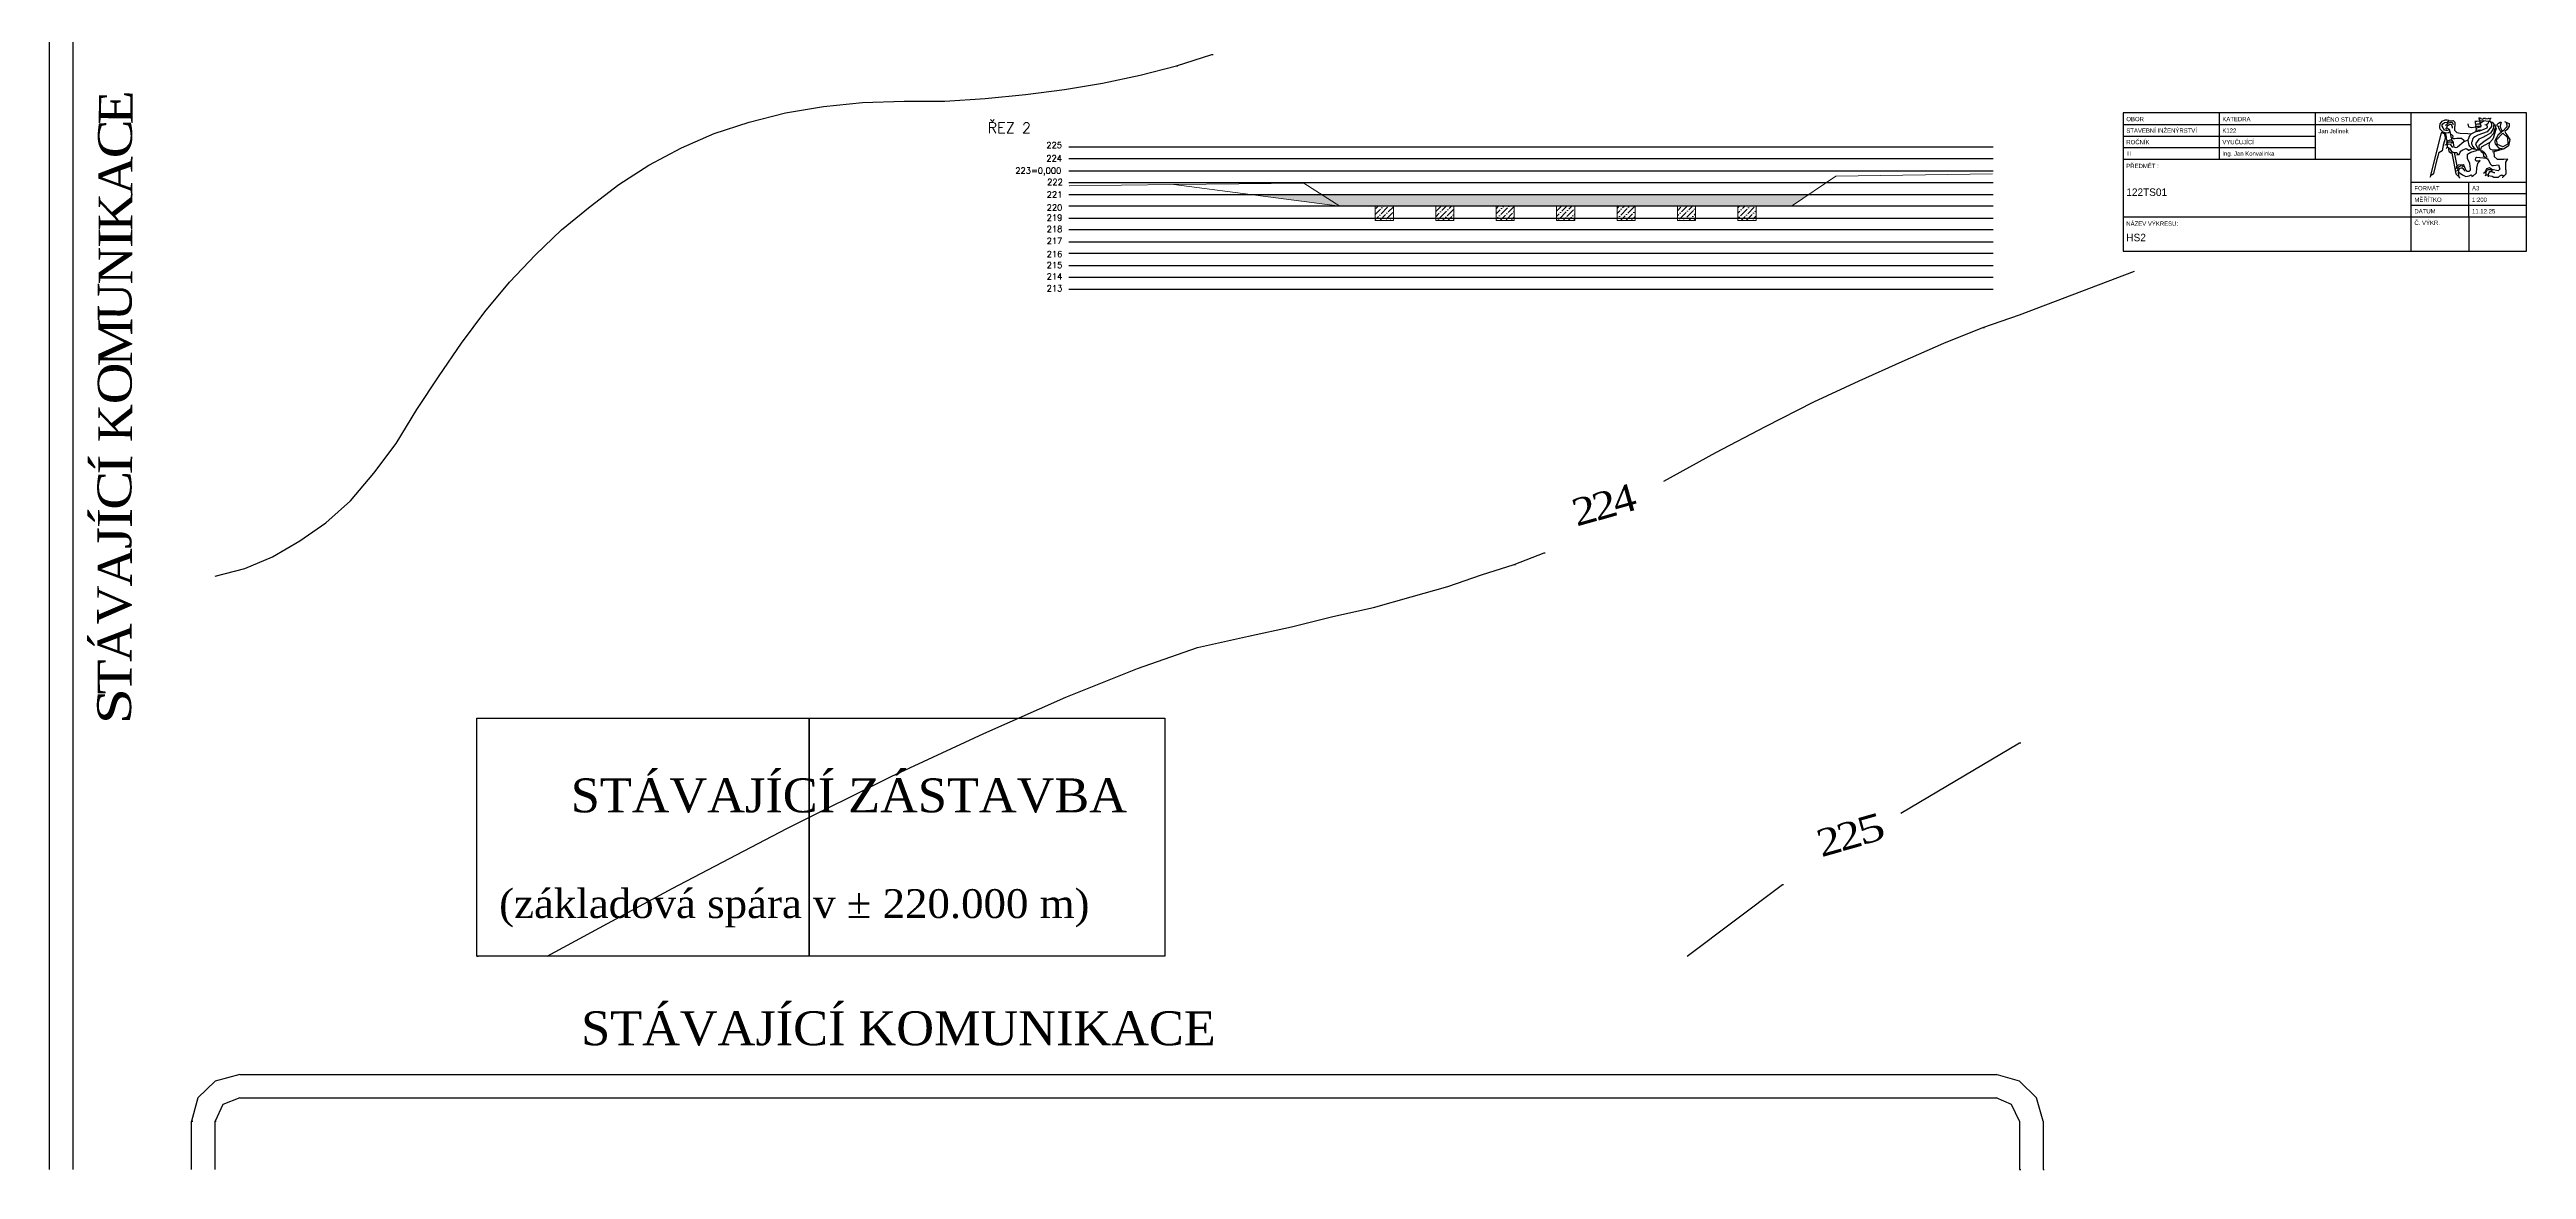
# Model space of a CAD drawing. Header units: millimetres. Extents: x -3518363 to 3223740, y -1530229 to 774657.
# Drawn here: x 190059 to 399050, y -659509 to -565019 of the extents above; entities that cross this region are included whole.
import ezdxf

# ---------------------------------------------------------------- set-up
doc = ezdxf.new("R2010")
doc.units = ezdxf.units.MM
doc.header["$LTSCALE"] = 15
doc.header["$MEASUREMENT"] = 0
doc.linetypes.add('ACAD_ISO10W100', pattern=[18, 12, -3, 0, -3])
doc.layers.get('0').update_dxf_attribs({"linetype": 'CONTINUOUS'})
for name, color, linetype, lineweight in [('HS', 90, 'ACAD_ISO10W100', 15), ('texty', 255, 'CONTINUOUS', 15), ('ŘEZ', 11, 'ACAD_ISO10W100', 15)]:
    doc.layers.add(name, color=color, linetype=linetype, lineweight=lineweight)
doc.layers.add('RAMECEK', color=7, linetype='CONTINUOUS')
doc.layers.add('ŘEZ bílá', color=251, linetype='ACAD_ISO10W100')
doc.styles.add('ROMAN', font='roman')
doc.styles.add('romans', font='romans.shx')
doc.styles.add('TIMESNEWROMAN', font='times.ttf')
pattern_1 = [(315, (17781.2, 81156.6), (607.66989, -165.72815), [781.25, -156.25, 0, -156.25])]

msp = doc.modelspace()

# ---------------------------------------------------------------- hatches: boundary and pattern name
at = {"layer": 'HS', "linetype": 'ByBlock', "extrusion": (1.93959e-16, -3.39308e-16, -1)}
h = msp.add_hatch(dxfattribs=at)
h.set_pattern_fill('ANSI36', color=256, scale=2500)
h.set_pattern_definition(pattern_1)
h.paths.add_polyline_path([(-298931.185, -578240.183), (-297365.943, -577240.183), (-338516.279, -577240.183), (-337031.185, -578240.183)])
h.paths.add_polyline_path([(-291290.061, -577240.183), (-297365.943, -577240.183), (-298931.185, -578240.183)])
h = msp.add_hatch(dxfattribs=at)
h.set_pattern_fill('ANSI36', color=256, scale=2500)
h.set_pattern_definition(pattern_1)
h.paths.add_polyline_path([(-301916.185, -579240.183), (-301916.185, -578240.183), (-303446.185, -578240.183), (-303446.185, -579240.183)])
h.paths.add_polyline_path([(-301916.185, -579440.183), (-301916.185, -579240.183), (-303446.185, -579240.183), (-303446.185, -579440.183)])
h.paths.add_polyline_path([(-307016.185, -579440.183), (-307016.185, -579240.183), (-308546.185, -579240.183), (-308546.185, -579440.183)])
h.paths.add_polyline_path([(-307016.185, -579240.183), (-307016.185, -578240.183), (-308546.185, -578240.183), (-308546.185, -579240.183)])
h.paths.add_polyline_path([(-312116.185, -579440.183), (-312116.185, -579240.183), (-313646.185, -579240.183), (-313646.185, -579440.183)])
h.paths.add_polyline_path([(-312116.185, -579240.183), (-312116.185, -578240.183), (-313646.185, -578240.183), (-313646.185, -579240.183)])
h.paths.add_polyline_path([(-317216.185, -579440.183), (-317216.185, -579240.183), (-318746.185, -579240.183), (-318746.185, -579440.183)])
h.paths.add_polyline_path([(-317216.185, -579240.183), (-317216.185, -578240.183), (-318746.185, -578240.183), (-318746.185, -579240.183)])
h.paths.add_polyline_path([(-322316.185, -579440.183), (-322316.185, -579240.183), (-323846.185, -579240.183), (-323846.185, -579440.183)])
h.paths.add_polyline_path([(-322316.185, -579240.183), (-322316.185, -578240.183), (-323846.185, -578240.183), (-323846.185, -579240.183)])
h.paths.add_polyline_path([(-327416.185, -579440.183), (-327416.185, -579240.183), (-328946.185, -579240.183), (-328946.185, -579440.183)])
h.paths.add_polyline_path([(-327416.185, -579240.183), (-327416.185, -578240.183), (-328946.185, -578240.183), (-328946.185, -579240.183)])
h.paths.add_polyline_path([(-332516.185, -579440.183), (-332516.185, -579240.183), (-334046.185, -579240.183), (-334046.185, -579440.183)])
h.paths.add_polyline_path([(-332516.185, -579240.183), (-332516.185, -578240.183), (-334046.185, -578240.183), (-334046.185, -579240.183)])

# ---------------------------------------------------------------- linework, layer by layer
for p, q in [((206107.585, -651510.471), (354402.304, -651510.471)), ((206107.585, -653465.101), (354402.304, -653465.101))]:
    msp.add_line(p, q)
at = {"elevation": 0}
for points in [[(190059.04, -659509.026), (190059.04, -557405.302), (190161.918, -557405.302)], [(192039.387, -659509.026), (192039.387, -557405.302), (192142.265, -557405.302)], [(285141.525, -566406.889), (288124.904, -565429.587), (288227.788, -565429.587)], [(204024.361, -609460.196), (206544.807, -608791.508), (208859.498, -607814.193), (211174.19, -606476.817), (213360.292, -604959.403), (215443.517, -603081.927), (217423.864, -600767.235), (219301.34, -598246.802), (221050.221, -595391.998), (222927.69, -592537.22), (224805.166, -589785.301), (226785.513, -587161.983), (228868.738, -584641.537), (231054.841, -582326.845), (233266.661, -580243.627), (235684.23, -578263.267), (238101.799, -576411.522), (240622.245, -574765.506), (243374.158, -573325.258), (246126.071, -572116.47), (249083.733, -571139.156), (252169.99, -570367.583), (255359.125, -569827.497), (258651.138, -569493.153), (262174.617, -569364.564), (265595.218, -569364.564), (268990.108, -569158.808), (272410.703, -568824.464), (275702.709, -568387.236), (278891.844, -567847.15), (282080.979, -567178.448), (285141.525, -566406.889), (285270.113, -566406.889)], [(353193.529, -588473.642), (356279.78, -587393.456), (365991.185, -583717.992)], [(326265.92, -601435.937), (330663.843, -599018.361), (334855.997, -596832.259), (338919.576, -594749.028), (342751.681, -592974.436), (346378.031, -591328.433), (349901.51, -589785.301), (353193.529, -588473.642), (353322.118, -588473.642)], [(313637.97, -608457.164), (316158.416, -607479.849), (316261.288, -607479.849)], [(232057.873, -641505.852), (242602.592, -635796.27), (252272.868, -630755.377), (261068.706, -626357.467), (268887.224, -622731.117), (275805.58, -619670.571), (281849.519, -617252.996), (286916.129, -615478.404), (291211.155, -614501.089), (294837.518, -613729.53), (298335.279, -612855.086), (301755.887, -612083.514), (304945.022, -611209.083), (308031.273, -610334.64), (310886.063, -609331.607), (313637.97, -608457.164), (313740.841, -608457.164)], [(226116.825, -641505.852), (226116.825, -621419.459), (284164.197, -621419.459), (284164.197, -641505.852), (254150.344, -641505.852), (254150.344, -621419.459), (254150.344, -641505.852), (226116.825, -641505.852), (226219.703, -641505.852)], [(346275.16, -629443.718), (356279.78, -623502.677), (356382.664, -623502.677)], [(328246.268, -641505.852), (336270.54, -635461.926), (336373.411, -635461.926)], [(206107.585, -651510.471), (204024.361, -652050.564), (202584.106, -653465.101), (202044.014, -655445.454), (202146.885, -655445.454)], [(358260.127, -655445.454), (357720.041, -653465.101), (356279.78, -652050.564), (354299.433, -651510.471), (354402.304, -651510.471)], [(206107.585, -653465.101), (204667.331, -654030.918), (204024.361, -655445.454), (204127.238, -655445.454)], [(356279.78, -655445.454), (355611.092, -654030.918), (354299.433, -653465.101), (354402.304, -653465.101)], [(202044.014, -659509.026), (202044.014, -655445.454), (202146.885, -655445.454)], [(204024.361, -659509.026), (204024.361, -655445.454), (204127.238, -655445.454)], [(356279.78, -655445.454), (356279.78, -659509.026), (356382.664, -659509.026)], [(358260.127, -655445.454), (358260.127, -659509.026), (358363.011, -659509.026)]]:
    msp.add_lwpolyline(points, dxfattribs=at)
at = {"layer": 'HS', "linetype": 'ByBlock', "extrusion": (1.93959e-16, -3.39308e-16, -1)}
msp.add_line((291290.061, -577240.183), (338516.279, -577240.183), dxfattribs=at)
at = {"layer": 'RAMECEK', "color": 0, "linetype": 'Continuous'}
for p, q in [((373121.741, -570370), (373121.741, -574259.141)), ((381224.407, -570411.076), (381224.407, -574300.216)), ((389326.922, -582037.573), (389326.922, -570370)), ((365019.226, -571342.248), (389326.922, -571342.248)), ((365019.226, -572314.495), (381224.407, -572314.495)), ((392219.464, -571405.638), (392288.392, -571385.967)), ((392731.387, -572477.871), (392810.15, -572477.871)), ((394769.229, -571366.275), (394759.382, -571523.664)), ((395113.789, -571041.657), (395113.789, -571258.06)), ((395546.948, -571336.768), (395665.087, -571366.275)), ((365019.226, -573286.743), (381224.407, -573286.743)), ((365019.226, -574259.141), (389326.922, -574259.141)), ((392170.253, -573058.256), (392278.545, -573018.914)), ((392268.699, -572831.994), (392347.451, -572812.323)), ((392800.303, -573687.843), (392741.233, -573746.856)), ((393784.771, -572772.981), (394080.098, -572664.79)), ((395143.318, -574366.584), (395103.942, -574386.278)), ((396177.009, -573628.806), (396285.291, -573658.336)), ((389326.922, -576203.787), (399050, -576203.787)), ((393272.849, -575478.203), (393253.156, -575488.039)), ((394188.461, -579120.831), (394188.461, -576203.787)), ((395537.101, -575379.825), (395438.666, -575478.203)), ((389326.922, -577176.185), (399050, -577176.185)), ((389326.922, -578148.432), (399050, -578148.432)), ((365019.226, -579120.831), (389326.922, -579120.831)), ((389326.922, -579120.831), (399050, -579120.831)), ((394188.461, -579120.831), (394188.461, -582037.573))]:
    msp.add_line(p, q, dxfattribs=at)
msp.add_lwpolyline([(399050, -570370), (365019.226, -570370), (365019.226, -582037.573), (399050, -582037.573)], close=True, dxfattribs=at)
for points in [[(391894.609, -571995.861), (391894.609, -572015.532), (392101.336, -572113.909), (392180.088, -572379.492), (392180.088, -572536.884), (392111.183, -572802.488), (392101.336, -572822.159), (392091.501, -572831.994), (392081.654, -572930.394), (392071.796, -572950.065), (392061.96, -572959.901), (391924.139, -573579.629), (391648.484, -573746.856), (391628.79, -573766.527), (391618.955, -573786.222), (391569.732, -574032.131), (391559.885, -574051.802), (391550.049, -574061.638), (391540.202, -574150.181), (391530.356, -574169.852), (391520.509, -574179.688), (391205.478, -575488.039), (391195.631, -575507.71), (391175.949, -575527.381), (391028.28, -575625.757), (390979.057, -575655.264), (390900.294, -575802.821)], [(390988.904, -575635.593), (390998.74, -575497.874), (391894.609, -572054.875), (391914.292, -572045.039)], [(391993.044, -571966.355), (391963.515, -571946.684), (391776.47, -571730.257), (391746.941, -571602.372), (391737.094, -571543.335), (391766.623, -571297.426), (391942.589, -571067.478), (392199.782, -570962.95), (392209.629, -570953.114), (392357.298, -570953.114), (392485.284, -570982.621), (392524.66, -571021.986), (392495.119, -571071.164), (392386.827, -571149.869), (392406.52, -571169.541), (392416.356, -571189.212), (392416.356, -571208.883), (392426.203, -571218.718), (392495.119, -571208.883), (392652.635, -571140.034), (392780.61, -571159.705), (392859.373, -571346.604)], [(392524.66, -571789.271), (392347.451, -571848.305), (392239.158, -571848.305), (392121.03, -571818.777), (391924.139, -571484.322), (391933.985, -571405.638), (391943.832, -571376.11), (391993.044, -571287.567), (392140.724, -571169.541), (392376.98, -571149.869)], [(391933.985, -572045.039), (391993.044, -571966.355), (392160.406, -572015.532), (392199.782, -572045.039), (392199.782, -572054.875), (392209.629, -572123.744), (392268.699, -572399.186), (392288.392, -572517.213), (392386.827, -572861.522), (392357.298, -572910.7), (392317.921, -572940.23), (392288.392, -573018.914), (392367.144, -573068.092), (392357.298, -573264.847), (392436.049, -573264.847), (392475.437, -573304.189), (392475.437, -573422.239), (392504.966, -573618.971), (392544.342, -573658.336), (392682.175, -573737.021), (392701.857, -573737.021), (392721.551, -573746.856), (392751.08, -573776.386), (392859.373, -574327.242), (393016.888, -575065.043), (393075.958, -575055.207), (393174.392, -574976.5), (393184.239, -574848.617), (393223.627, -574838.781), (393312.225, -574760.097), (393706.008, -574730.567), (393755.231, -574789.603), (393873.371, -575084.714), (393912.735, -575143.727), (393952.123, -575192.928), (393971.816, -575222.435), (394060.415, -575271.613), (394119.485, -575271.613), (394208.084, -575271.613), (394267.153, -575242.106), (394286.836, -575222.435), (394326.223, -575143.727), (394336.07, -575074.878), (394278.232, -574622.355), (394080.098, -574199.38), (394080.098, -573855.07), (394355.752, -573687.843), (394828.287, -573540.287), (394847.981, -573530.451), (394877.521, -573491.109)], [(392426.203, -571228.554), (392308.075, -571346.604), (392347.451, -571435.145), (392367.144, -571454.816), (392308.075, -571631.879), (392219.464, -571740.093)], [(392219.464, -572035.204), (392485.284, -572005.697), (392564.036, -571976.19)], [(392317.921, -571631.879), (392514.813, -571740.093), (392632.952, -572153.251), (392652.635, -572172.922), (392711.705, -572182.758), (392839.691, -572300.808), (392819.997, -572477.871), (392869.22, -572536.884), (393007.053, -572536.884), (393174.392, -572507.377), (393568.187, -572507.377), (393755.231, -572674.626), (393774.925, -572743.475), (393774.925, -572792.652), (393765.078, -572812.323), (393243.32, -573255.011), (393125.169, -573314.025), (392947.972, -573245.176), (392928.278, -573117.293), (392898.749, -572831.994), (392751.08, -572654.955), (392721.551, -572635.26)], [(392357.298, -572763.146), (392613.247, -572645.096), (392701.857, -572625.425)], [(392367.144, -571454.816), (392396.674, -571435.145), (392416.356, -571435.145), (392445.908, -571395.802), (392573.871, -571317.097), (392692.01, -571317.097), (392770.763, -571553.171), (392770.763, -571651.55)], [(392534.495, -571031.822), (392839.691, -571002.292), (392869.22, -571012.127), (392928.278, -571061.329), (392957.819, -571081), (392997.194, -571159.705), (392997.194, -571258.06), (392967.654, -571740.093), (392977.501, -571808.942), (393175.636, -572020.438), (393469.741, -572084.381), (394089.944, -572104.052), (394336.07, -572133.58), (394336.07, -572212.264), (394257.307, -572300.808), (394178.555, -572448.364), (394129.332, -572605.754), (394109.627, -572645.096), (394089.944, -572664.79), (394099.791, -572704.132), (394198.237, -573087.763), (394247.46, -573176.306), (394345.905, -573274.683), (394414.822, -573314.025), (394454.198, -573363.202), (394434.505, -573402.568), (394247.46, -573520.615), (394198.237, -573520.615), (394178.555, -573530.451), (394168.707, -573540.287), (394149.014, -573579.629)], [(392652.635, -572182.758), (392682.175, -572409.022), (392721.551, -572477.871), (392711.705, -572487.706), (392711.705, -572527.048), (392721.551, -572615.589)], [(394109.627, -571277.731), (394147.782, -571547.021), (394444.351, -571602.372), (394749.535, -571533.5), (394788.911, -571641.714)], [(395871.825, -571071.164), (395802.909, -571297.426), (395684.769, -571366.275), (395724.146, -571513.829), (395724.146, -571582.701), (395704.463, -571661.409), (395222.07, -571838.469), (395153.165, -571858.14), (395123.636, -571887.647), (395103.942, -571897.483), (394808.605, -571956.519), (394788.911, -571966.355), (394779.064, -571976.19), (394739.688, -571976.19), (394424.669, -572133.58), (394355.752, -572153.251)], [(396049.023, -571140.034), (396058.87, -571218.718), (396088.399, -571297.426), (396098.246, -571523.664), (395733.992, -571976.19), (394946.427, -572231.935), (394680.63, -572379.492), (394582.173, -572477.871), (394532.961, -572536.884), (394434.505, -572841.851), (394424.669, -572851.687), (394424.669, -572940.23), (394503.421, -573176.306), (394670.783, -573363.202), (394670.783, -573382.897), (394887.368, -573491.109), (394926.744, -573491.109), (394946.427, -573481.273), (395094.095, -573481.273), (395143.318, -573481.273), (395172.847, -573491.109), (395212.234, -573569.793), (395231.928, -573658.336), (395330.362, -573717.35), (395389.432, -573786.222), (395418.973, -573884.577), (395418.973, -573963.282), (395409.137, -573973.118), (395596.182, -574120.674), (395733.992, -574219.051), (395123.636, -574150.181), (394828.287, -574130.51), (394739.688, -574179.688), (394710.159, -574317.406), (394759.382, -574366.584), (394818.452, -574396.114), (395094.095, -574396.114), (395084.259, -574455.127), (395074.413, -574474.822), (394907.05, -574622.355), (394838.134, -575006.006), (394803.687, -575437.618), (394532.961, -575714.277), (394424.669, -575773.314)], [(394690.477, -571051.493), (394720.006, -571071.164), (394729.853, -571090.835), (394729.853, -571199.047), (394759.382, -571346.604), (394946.427, -571287.567), (395094.095, -571297.426), (395103.942, -571297.426), (395123.636, -571287.567)], [(394720.006, -571071.164), (394857.839, -571051.493), (395084.259, -571031.822)], [(396285.291, -571307.261), (396245.914, -571710.586), (396003.497, -572068.396), (395635.558, -572300.808), (395615.864, -572300.808), (395556.794, -572330.314), (395478.043, -572379.492), (395025.178, -572586.083), (394744.606, -572972.2), (394936.58, -573402.568), (394946.427, -573461.581)], [(395428.82, -571031.822), (395418.973, -571081), (395409.137, -571100.671), (395153.165, -571248.225), (395133.471, -571287.567), (395202.388, -571415.473), (395202.388, -571454.816), (395182.694, -571582.701), (394847.981, -571661.409), (394798.758, -571651.55), (394779.064, -571867.976)], [(394779.064, -571513.829), (394926.744, -571494.158), (395035.025, -571484.322), (395192.541, -571494.158)], [(394808.605, -571818.777), (395123.636, -571799.106), (395153.165, -571828.613)], [(395035.025, -570785.887), (395044.884, -570805.558), (395074.413, -570982.621), (395084.259, -570992.456), (395084.259, -571031.822), (395409.137, -571012.127), (395861.978, -571051.493), (395911.201, -571061.329)], [(395044.884, -570785.887), (395074.413, -570776.051), (395172.847, -570776.051), (395202.388, -570835.064), (395379.585, -570903.937), (395438.666, -570844.923), (395448.513, -570815.393), (395586.323, -570795.722), (395625.711, -570864.594), (395832.449, -570844.923), (395852.132, -570815.393), (395999.8, -570825.229), (395930.884, -571061.329), (395980.118, -571081), (396049.023, -571130.198), (396147.469, -571140.034), (396304.984, -571317.097), (396324.666, -571326.933), (396344.371, -571326.933), (396432.959, -571582.701), (396442.806, -571631.879), (396492.029, -571661.409), (396245.914, -572527.048), (396196.691, -572586.083), (396186.856, -572605.754), (396186.856, -572615.589), (395921.037, -572891.029), (395871.825, -573127.128), (395921.037, -573333.696), (396019.494, -573432.075), (396157.327, -573491.109), (396610.168, -573471.438), (396757.837, -573422.239), (396777.53, -573402.568), (396787.366, -573373.038), (397023.645, -573333.696)], [(395094.095, -573471.438), (395074.413, -573373.038), (395064.566, -573255.011), (395054.73, -573245.176), (395054.73, -573176.306), (395064.566, -573136.964), (395074.413, -573068.092), (395576.477, -572694.297), (395802.909, -572556.555), (395999.8, -572399.186), (396295.137, -572084.381), (396403.43, -571671.244), (396413.277, -571651.55), (396442.806, -571631.879)], [(396009.647, -570815.393), (396039.176, -570795.722), (396058.87, -570795.722)], [(397318.982, -571149.869), (397584.778, -571258.06), (397604.472, -571484.322), (397427.263, -571759.764), (397230.372, -571946.684), (397299.3, -572113.909), (397641.395, -572598.36), (397525.721, -573156.635), (397171.313, -573392.732), (396304.984, -573648.477), (396285.291, -573668.172), (396334.514, -574041.967), (396590.475, -574268.229), (397141.773, -574268.229), (397437.11, -574228.886), (397269.748, -574514.164), (397279.606, -575074.878), (397289.452, -575133.892), (397299.3, -575163.398), (397318.982, -575527.381), (397092.562, -575753.643), (397053.174, -575812.656), (397003.951, -575822.492)], [(397210.689, -571090.835), (397289.452, -571130.198), (397328.829, -571169.541), (397397.734, -571376.11), (397397.734, -571533.5), (397053.174, -571897.483), (396935.046, -571976.19), (396915.353, -571995.861), (396905.505, -572025.368), (396669.227, -572212.264), (396383.748, -572733.639), (396383.748, -572871.358), (396403.43, -572979.572), (396688.92, -573304.189), (396787.366, -573353.367)], [(397063.009, -572084.381), (397437.11, -572448.364), (397486.344, -572989.407), (397058.103, -573235.34), (396600.321, -573038.585), (396531.416, -572645.096), (397063.009, -572084.381)], [(396915.353, -571976.19), (396836.589, -571867.976), (396728.307, -571622.043), (396718.461, -571553.171), (396688.92, -571523.664), (396590.475, -571474.487), (396570.792, -571385.967), (396580.639, -571336.768), (396688.92, -571228.554), (396826.742, -571149.869), (396866.118, -571149.869), (396875.965, -571140.034), (396905.505, -571140.034), (396846.436, -571336.768), (396826.742, -571494.158), (396836.589, -571503.993), (396856.282, -571631.879), (396954.728, -571789.271), (397043.327, -571887.647)], [(392298.228, -573363.202), (392357.298, -573264.847)], [(392386.827, -573068.092), (392455.754, -573009.079), (392534.495, -572979.572), (392603.412, -572989.407), (392800.303, -573274.683)], [(392396.674, -572851.687), (392524.66, -572792.652), (392696.928, -572808.637), (392780.61, -572950.065)], [(392485.284, -573323.86), (392544.342, -573333.696), (392721.551, -573609.135), (392938.125, -573707.514), (393174.392, -574838.781)], [(392957.819, -573717.35), (393164.546, -573707.514), (393253.156, -573884.577), (393144.863, -573943.611)], [(393253.156, -573884.577), (393312.225, -573884.577), (393361.437, -573864.906), (393450.047, -573687.843), (393499.27, -573599.3), (393538.646, -573559.958), (393676.479, -573471.438), (393971.816, -573373.038), (394178.555, -573520.615)], [(394464.045, -573363.202), (394513.268, -573363.202), (394582.173, -573392.732), (394680.63, -573402.568)], [(395911.201, -572891.029), (395231.928, -573264.847), (395172.847, -573481.273)], [(395231.928, -573559.958), (395330.362, -573579.629), (395389.432, -573618.971), (395458.349, -573668.172), (395625.711, -573914.084), (395655.24, -573973.118), (395674.934, -574032.131), (395694.616, -574110.839)], [(395743.839, -574228.886), (395773.368, -574248.558), (395812.755, -574337.077), (396019.494, -574681.389), (396127.775, -574789.603), (396275.444, -574799.439), (396698.767, -574760.097), (396797.213, -575104.385), (396669.227, -575251.941), (396137.622, -575143.727), (395930.884, -575006.006), (395668.773, -575098.235), (395546.948, -575360.153), (395556.794, -575389.66), (395625.711, -575389.66), (395615.864, -575556.888), (395556.794, -575694.606)], [(393016.888, -575074.878), (393095.64, -575517.545), (393223.627, -575645.429), (393243.32, -575655.264), (393302.378, -575674.935)], [(393144.863, -575251.941), (393223.627, -575202.764)], [(393174.392, -574996.171), (393263.002, -575015.865), (393223.627, -575202.764), (393312.225, -575212.599), (393312.225, -575242.106), (393312.225, -575261.777), (393282.696, -575438.838), (393282.696, -575478.203), (393302.378, -575547.052), (393312.225, -575694.606), (393351.601, -575753.643), (393390.989, -575832.327), (393400.824, -575861.834)], [(393263.002, -575015.865), (393351.601, -574927.322), (393528.799, -574809.274), (393637.103, -574828.946), (393706.008, -574927.322)], [(393312.225, -575212.599), (393351.601, -575173.234), (393420.518, -575055.207), (393440.212, -575035.536), (393528.799, -574996.171), (393578.033, -574996.171), (393627.256, -575006.006), (393784.771, -575183.069), (393873.371, -575291.305)], [(393312.225, -575399.496), (393381.142, -575379.825), (393646.939, -575576.559), (393928.743, -575724.113), (394217.93, -575665.1), (394385.293, -575583.952), (394493.585, -575694.606), (394503.421, -575714.277)], [(395625.711, -575586.394), (395812.755, -575596.251), (395812.755, -575773.314)], [(395635.558, -575379.825), (395674.934, -575301.14), (395743.839, -575192.928), (395763.521, -575173.234), (395832.449, -575133.892), (395871.825, -575133.892), (395960.424, -575133.892), (396009.647, -575153.563), (396108.093, -575232.27), (396177.009, -575261.777)], [(395812.755, -575596.251), (395812.755, -575576.559), (395921.037, -575330.647), (395940.73, -575320.811), (395970.271, -575310.976), (396088.399, -575310.976), (396304.984, -575379.825), (396383.748, -575399.496)], [(395832.449, -575674.935), (395852.132, -575655.264), (396167.162, -575694.606), (396304.984, -575792.985), (396679.073, -575792.985), (396718.461, -575773.314), (396816.907, -575674.935), (396816.907, -575665.1), (396964.575, -575596.251), (396974.422, -575606.086), (397013.798, -575606.086), (397053.174, -575625.757), (397092.562, -575753.643)]]:
    msp.add_lwpolyline(points, dxfattribs=at)
at = {"layer": 'ŘEZ', "linetype": 'ByBlock', "extrusion": (1.93959e-16, -3.39308e-16, -1)}
for p, q in [((284931.185, -576407.992), (276098.994, -576507.992)), ((295891.185, -576297.992), (284931.185, -576407.992)), ((284931.185, -576407.992), (298931.185, -578240.183)), ((295891.185, -576297.992), (298931.185, -578240.183)), ((340791.728, -575707.992), (337031.185, -578240.183)), ((340791.728, -575707.992), (353998.994, -575497.992)), ((298931.185, -578240.183), (337031.185, -578240.183)), ((301916.185, -578240.183), (301916.185, -579440.183)), ((303446.185, -578240.183), (303446.185, -579440.183)), ((307016.185, -578240.183), (307016.185, -579440.183)), ((307016.185, -578240.183), (307016.185, -579440.183)), ((308546.185, -578240.183), (308546.185, -579440.183)), ((308546.185, -578240.183), (308546.185, -579440.183)), ((312116.185, -578240.183), (312116.185, -579440.183)), ((312116.185, -578240.183), (312116.185, -579440.183)), ((313646.185, -578240.183), (313646.185, -579440.183)), ((313646.185, -578240.183), (313646.185, -579440.183)), ((317216.185, -578240.183), (317216.185, -579440.183)), ((317216.185, -578240.183), (317216.185, -579440.183)), ((318746.185, -578240.183), (318746.185, -579440.183)), ((318746.185, -578240.183), (318746.185, -579440.183)), ((322316.185, -578240.183), (322316.185, -579440.183)), ((322316.185, -578240.183), (322316.185, -579440.183)), ((323846.185, -578240.183), (323846.185, -579440.183)), ((323846.185, -578240.183), (323846.185, -579440.183)), ((327416.185, -578240.183), (327416.185, -579440.183)), ((327416.185, -578240.183), (327416.185, -579440.183)), ((328946.185, -578240.183), (328946.185, -579440.183)), ((328946.185, -578240.183), (328946.185, -579440.183)), ((332516.185, -578240.183), (332516.185, -579440.183)), ((334046.185, -578240.183), (334046.185, -579440.183)), ((301916.185, -579440.183), (303446.185, -579440.183)), ((307016.185, -579440.183), (308546.185, -579440.183)), ((307016.185, -579440.183), (308546.185, -579440.183)), ((312116.185, -579440.183), (313646.185, -579440.183)), ((312116.185, -579440.183), (313646.185, -579440.183)), ((317216.185, -579440.183), (318746.185, -579440.183)), ((317216.185, -579440.183), (318746.185, -579440.183)), ((322316.185, -579440.183), (323846.185, -579440.183)), ((322316.185, -579440.183), (323846.185, -579440.183)), ((327416.185, -579440.183), (328946.185, -579440.183)), ((327416.185, -579440.183), (328946.185, -579440.183)), ((332516.185, -579440.183), (334046.185, -579440.183))]:
    msp.add_line(p, q, dxfattribs=at)
at = {"layer": 'ŘEZ bílá', "color": 250, "linetype": 'ByBlock', "true_color": 0x1a1a1a, "extrusion": (1.93959e-16, -3.39308e-16, -1)}
for p, q in [((276073.307, -573240.183), (354058.994, -573240.183)), ((354058.994, -574240.183), (276073.307, -574240.183)), ((276073.307, -575240.183), (354058.994, -575240.183)), ((276073.307, -576240.183), (354058.994, -576240.183)), ((276073.307, -577240.183), (354058.994, -577240.183)), ((354058.994, -578240.183), (276073.307, -578240.183)), ((276073.307, -579240.183), (354058.994, -579240.183)), ((354058.994, -580240.183), (276073.307, -580240.183)), ((276073.307, -581240.183), (354058.994, -581240.183)), ((354058.994, -582240.183), (276073.307, -582240.183)), ((276073.307, -583240.183), (354058.994, -583240.183)), ((354058.994, -584240.183), (276073.307, -584240.183)), ((276073.307, -585240.183), (354058.994, -585240.183))]:
    msp.add_line(p, q, dxfattribs=at)

# ---------------------------------------------------------------- texts
at = {"attachment_point": 7, "style": 'TIMESNEWROMAN'}
for s, insert, char_height, width, rotation in [('\\W1.09;E', (197079.378, -571344.702), 2863.0542, 4188.81108, 89.90041137), ('\\W1.14;C', (197053.791, -574199.479), 2863.0542, 4490.01155, 89.90041137), ('\\W1.04;A', (197053.699, -577285.821), 2863.0542, 4592.75863, 89.90041137), ('\\W1.03;K', (197053.699, -580346.184), 2863.0542, 4572.93372, 89.90041137), ('\\W1.19;I', (197053.791, -581786.576), 2863.0542, 3142.16769, 89.90041137), ('\\W1.02;N', (197053.791, -584846.952), 2863.0542, 4557.723, 89.90041137), ('\\W1.04;U', (197028.243, -587933.202), 2863.0542, 4588.46559, 89.90041137), ('\\W1.07;M', (197028.158, -591765.177), 2863.0542, 5402.24811, 89.90041137), ('\\W1.13;O', (197028.282, -594954.22), 2863.0542, 4720.52411, 89.90041137), ('\\W1.03;K', (197028.452, -598143.224), 2863.0542, 4572.93372, 89.90041137), ('\\W1.19;Í', (197028.498, -600895.314), 2863.0542, 3142.16769, 89.90041137), ('\\W1.14;C', (197002.695, -603852.858), 2863.0542, 4490.01155, 89.90041137), ('\\W1.13;4', (322278.553, -604315.543), 2289.8356, 3009.2889, 15.80019522), ('\\W1.19;Í', (197002.65, -605395.977), 2863.0542, 3142.16769, 89.90041137), ('\\W1.16;2', (318909.381, -605267.087), 2289.8356, 3047.34523, 15.80019522), ('\\W1.16;2', (320606.78, -604804.324), 2289.8356, 3047.34523, 15.80019522), ('\\W1.09;J', (197002.695, -607145.073), 2863.0542, 3226.50001, 89.90041137), ('\\W1.04;A', (197002.82, -610334.077), 2863.0542, 4592.75863, 89.90041137), ('\\W1.05;V', (197002.996, -613523.134), 2863.0542, 4599.96906, 89.90041137), ('\\W1.04;Á', (196977.318, -616686.682), 2863.0542, 4592.75863, 89.90041137), ('\\W1.12;T', (196977.357, -619438.719), 2863.0542, 4225.10236, 89.90041137), ('\\W1.28;S', (196977.403, -621959.427), 2863.0542, 4219.3343, 89.90041137), ('\\W1.16;2', (339561.434, -633171.958), 2289.8356, 3047.34523, 15.80019522), ('\\W1.16;2', (341258.781, -632683.268), 2289.8356, 3047.34523, 15.80019522), ('\\W1.31;5', (342956.154, -632194.565), 2289.8356, 3222.34108, 15.80019522)]:
    msp.add_mtext(s, dxfattribs=dict(at, insert=insert, char_height=char_height, width=width, rotation=rotation))
for s, insert, char_height, width in [('\\W1.02;STÁVAJÍCÍ\\~ZÁSTAVBA', (234038.227, -629443.587), 2863.1607, 47179.17747), ('\\W1.03;(základová\\~spára\\~v\\~±\\~220.000\\~m)', (227994.301, -639088.145), 2433.70941, 49434.83592), ('\\W1.02;STÁVAJÍCÍ\\~KOMUNIKACE', (234912.664, -649092.732), 2863.1607, 53670.5873)]:
    msp.add_mtext(s, dxfattribs=dict(at, insert=insert, char_height=char_height, width=width))
at = {"layer": 'RAMECEK', "color": 0, "linetype": 'Continuous', "style": 'ROMAN'}
for s, height, p in [('STAVEBNÍ INŽENÝRSTVÍ', 364.61509, (365288.742, -572039.553)), ('OBOR', 364.6151, (365288.742, -571067.305)), ('ROČNÍK', 364.6151, (365288.742, -573011.8)), ('VYUČUJÍCÍ', 364.6151, (373390.956, -573011.8)), ('KATEDRA', 364.6151, (373390.956, -571067.305)), ('K122', 364.6151, (373391.333, -572039.553)), ('JMÉNO STUDENTA', 364.61509, (381493.621, -571108.381)), ('Jan Jelínek', 364.61509, (381493.621, -572080.628)), ('PŘEDMĚT :', 364.6151, (365288.742, -575026.086)), ('III', 364.6151, (365288.742, -573984.198)), ('Ing. Jan Konvalinka', 364.61509, (373391.257, -573984.198)), ('122TS01', 633.8253, (365288.742, -577372.217)), ('FORMÁT', 364.6151, (389596.438, -576901.242)), ('A3', 364.6151, (394457.977, -576901.242)), ('MĚŘÍTKO', 364.6151, (389596.438, -577873.791)), ('DATUM', 364.6151, (389596.438, -578846.039)), ('1:200', 364.6151, (394457.977, -577873.791)), ('11.12.25', 364.6151, (394457.977, -578846.039)), ('NÁZEV VÝKRESU:', 364.61509, (365288.742, -579887.776)), ('HS2', 633.8253, (365288.742, -581196.755)), ('Č. VÝKR.', 364.6151, (389596.438, -579818.437))]:
    msp.add_text(s, height=height, dxfattribs=at).set_placement(p)
at = {"layer": 'texty', "ltscale": 20, "extrusion": (1.93959e-16, -3.39308e-16, -1), "style": 'romans', "text_generation_flag": 2}
for s, height, p in [('ŘEZ 2', 890.0917, (-269208.994, -572067.992)), ('225', 514.897, (-274163.307, -573340.183)), ('224', 514.897, (-274163.307, -574460.183)), ('223=0,000', 514.897, (-271543.307, -575490.183)), ('222', 514.897, (-274233.307, -576450.183)), ('221', 514.897, (-274193.307, -577510.183)), ('220', 514.897, (-274193.307, -578610.183)), ('219', 514.897, (-274193.307, -579460.183)), ('218', 514.897, (-274193.307, -580420.183)), ('217', 514.897, (-274193.307, -581420.183)), ('216', 514.897, (-274193.307, -582540.183)), ('215', 514.897, (-274193.307, -583460.183)), ('214', 514.897, (-274193.307, -584420.183)), ('213', 514.897, (-274193.307, -585420.183))]:
    msp.add_text(s, height=height, dxfattribs=at).set_placement(p)

doc.saveas('drawing.dxf')
